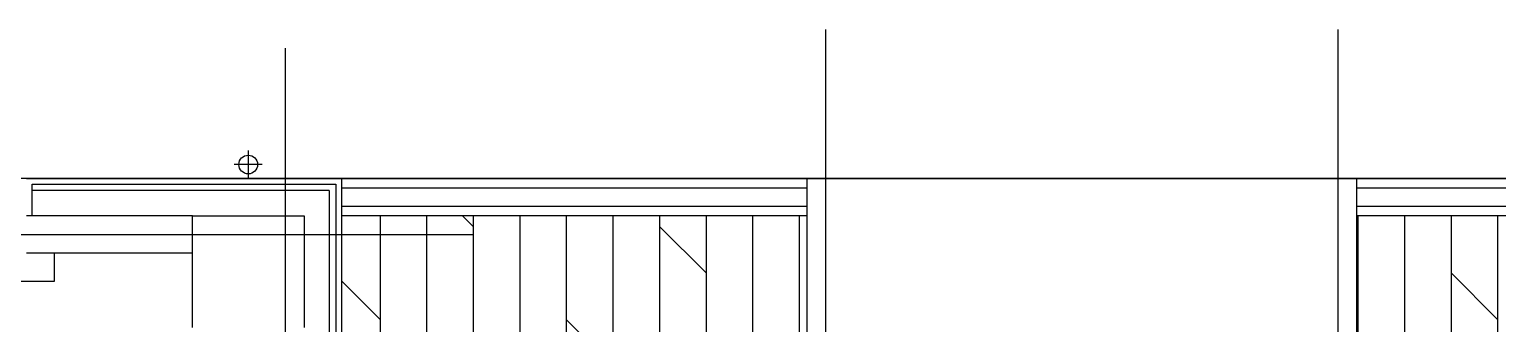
# Model space of a CAD drawing. Header units: millimetres. Extents: x 0 to 356400, y 0 to 68257.
# Drawn here: x 333363.2 to 333678.5, y 7286.7 to 7349.9 of the extents above; entities that cross this region are included whole.
import ezdxf

# ---------------------------------------------------------------- set-up
doc = ezdxf.new("R2010")
doc.units = ezdxf.units.MM
doc.header["$LTSCALE"] = 75
doc.layers.add('8', color=8, linetype='Continuous')

# ---------------------------------------------------------------- blocks, each defined once
blk = doc.blocks.new('G$C7369CDF7')
at = {"layer": '8'}
for p, q in [((1230.3, 85650), (1230.3, 9550)), ((1230.3, 37950), (1230.3, 49025)), ((1280.3, 43400), (1280.3, 49025)), ((1380.3, 49025), (1380.3, 43400)), ((1430.3, 49025), (1430.3, 43400)), ((1430.4, 44157.8), (8430.3, 44157.8)), ((1737.1, 43907.8), (1987.1, 44157.8)), ((1430.4, 43907.8), (8430.3, 43907.8)), ((1430.3, 43657.8), (8430.3, 43657.8)), ((1230.3, 43400), (3630.3, 43400)), ((1230.3, 40450), (1230.3, 43400)), ((1430.3, 43407.8), (8430.3, 43407.8)), ((430.3, 43300), (4130.3, 43300)), ((430.3, 40550), (4130.3, 40550)), ((3630.3, 40450), (1230.3, 40450)), ((1280.3, 37950), (1280.3, 40450)), ((1380.3, 40450), (1380.3, 37950)), ((1430.3, 40450), (1430.3, 37950)), ((1430.3, 40407.8), (8430.3, 40407.8)), ((1430.3, 40157.8), (8430.3, 40157.8)), ((1430.3, 39907.8), (8430.3, 39907.8)), ((1487.1, 39657.8), (1737.1, 39907.8)), ((1430.3, 39657.8), (8430.3, 39657.8)), ((1430.3, 39407.8), (8430.3, 39407.8)), ((1987.1, 39157.8), (2237.1, 39407.8)), ((1430.3, 39157.8), (8430.3, 39157.8)), ((1430.3, 38907.8), (8430.3, 38907.8)), ((1430.3, 38657.8), (8430.3, 38657.8)), ((1430.3, 38601), (1487.1, 38657.8)), ((1530.3, 10660), (1530.3, 38660)), ((1430.3, 38407.8), (8430.3, 38407.8)), ((1430.3, 38157.8), (8430.3, 38157.8)), ((1779.3, 37950), (1987.1, 38157.8)), ((1230.3, 36910), (1230.3, 37950)), ((1230.3, 37950), (2220.3, 37950)), ((1260.3, 36940), (1260.3, 37920)), ((1260.3, 37920), (2190.3, 37920)), ((1295.3, 37885), (2190.3, 37885)), ((1295.3, 37885), (1295.3, 36940)), ((1230.3, 36260), (1230.3, 37800)), ((1260.3, 36290), (1260.3, 37770)), ((1295.3, 37770), (1295.3, 36290)), ((1430.3, 37150), (1430.3, 37750)), ((1430.3, 37750), (2030.3, 37750)), ((15030.3, 37650), (530.3, 37650)), ((1155.3, 37525), (1155.3, 37375)), ((1080.3, 37450), (1230.3, 37450)), ((1430.3, 37150), (1430.3, 36260)), ((2030.3, 37150), (1430.3, 37150)), ((1630.3, 37150), (1630.3, 36260)), ((1780.3, 36410), (1630.3, 36410)), ((1780.3, 29700), (1780.3, 36410)), ((1430.3, 36290), (1260.3, 36290))]:
    blk.add_line(p, q, dxfattribs=at)
blk.add_circle((1155.3, 37450), 50, dxfattribs=at)

msp = doc.modelspace()

# ---------------------------------------------------------------- block references
at = {"xscale": 0.04000000000000001, "yscale": 0.04000000000000001, "zscale": 0.04000000000000001, "rotation": 270}
msp.add_blockref('G$C7369CDF7', (331912.17, 7367.09), dxfattribs=at)

doc.saveas('drawing.dxf')
